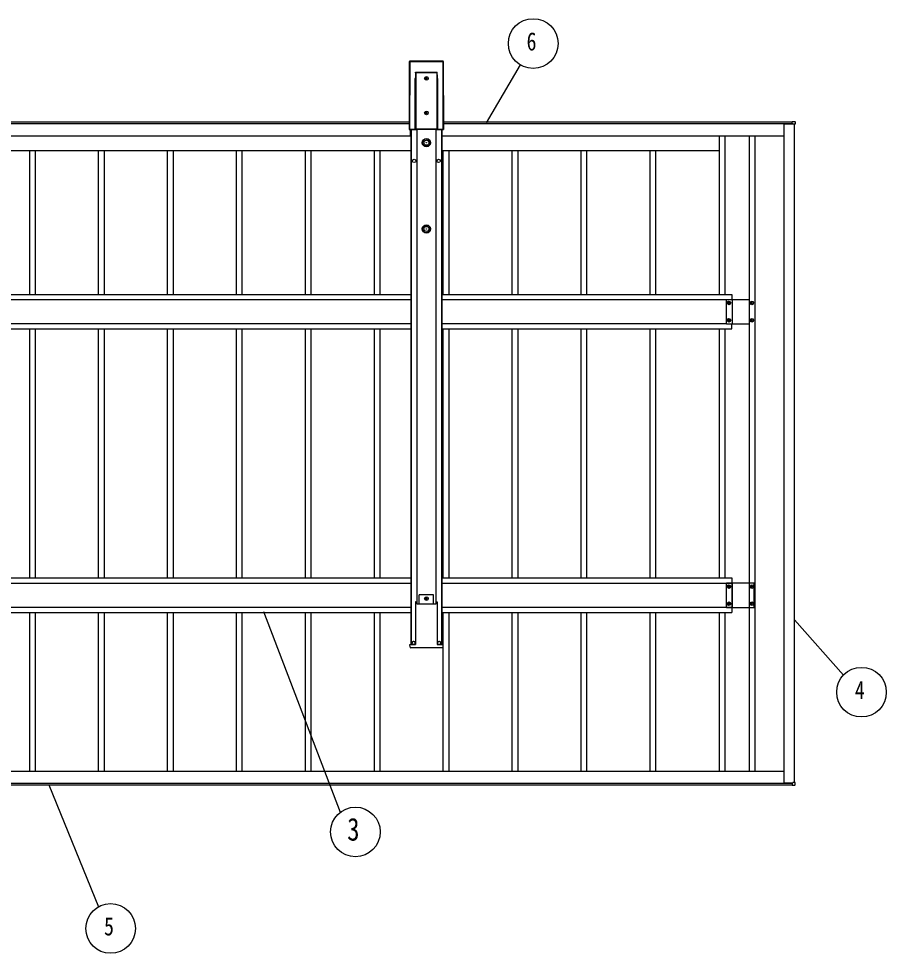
# Model space of a CAD drawing. Units: millimetres, scale not verified. Extents: x -10512 to 10512, y -7425 to 7425.
# Drawn here: x -1253 to 1264, y -486 to 2224 of the extents above; entities that cross this region are included whole.
import ezdxf
from ezdxf.enums import TextEntityAlignment as Align

# ---------------------------------------------------------------- set-up
doc = ezdxf.new("R2010")
doc.units = ezdxf.units.MM
doc.header["$LTSCALE"] = 30
doc.layers.add('0-5_YKK_A1', color=4, linetype='Continuous')
doc.layers.add('0-6_YKK_D', color=6, linetype='Continuous')
doc.styles.add('ＭＳ ゴシック', font='')
doc.styles.get('ＭＳ ゴシック').set_extended_font_data('MS Gothic')

msp = doc.modelspace()

# ---------------------------------------------------------------- linework, layer by layer
at = {"layer": '0-5_YKK_A1'}
for p, q in [((-119.75, 2099.94), (-120.39, 1902.8)), ((-119.9, 1903.28), (-119.28, 2099.46)), ((-119.28, 2099.46), (-119.75, 2099.94)), ((-119.75, 2099.94), (-119.75, 2099.94)), ((-118.78, 2099.44), (-119.4, 1903.25)), ((-21.75, 2100.44), (-119.25, 2100.44)), ((-119.25, 2100.44), (-118.78, 2099.96)), ((-21.75, 2100.44), (-119.25, 2100.44)), ((-119.25, 2100.44), (-119.25, 2100.44)), ((-118.78, 2099.96), (-22.22, 2099.96)), ((-118.78, 2099.96), (-118.78, 2099.44)), ((-22.22, 2099.44), (-118.78, 2099.44)), ((-22.22, 2099.96), (-21.75, 2100.44)), ((-22.22, 2099.96), (-22.22, 2099.44)), ((-21.6, 1903.25), (-22.22, 2099.44)), ((-21.75, 2100.44), (-21.75, 2100.44)), ((-21.25, 2099.94), (-21.72, 2099.46)), ((-21.72, 2099.46), (-21.1, 1903.28)), ((-20.61, 1902.8), (-21.25, 2099.94)), ((-20.61, 1902.8), (-21.25, 2099.94)), ((-21.25, 2099.94), (-21.25, 2099.94)), ((-101.56, 2069.36), (-39.44, 2069.36)), ((-39.44, 2066.74), (-101.56, 2066.74)), ((-101.56, 2066.74), (-101.56, 1903.81)), ((-39.44, 1903.81), (-39.44, 2066.74)), ((-103.03, 1903.36), (-102.56, 2050.15)), ((-102.06, 2050.12), (-102.53, 1903.34)), ((-102.06, 1903.81), (-102.06, 2050.12)), ((-70.02, 2052.21), (-70.02, 2053.17)), ((-38.94, 2050.12), (-38.94, 1903.81)), ((-38.47, 1903.34), (-38.94, 2050.12)), ((-38.44, 2050.15), (-37.97, 1903.36)), ((-70.02, 1952.21), (-70.02, 1953.17)), ((-2894.68, 1924.62), (-120.32, 1924.62)), ((-20.68, 1924.62), (991, 1924.62)), ((991, 1926.13), (998.53, 1925.67)), ((991, 1925.63), (991, 1926.13)), ((991, 1919.73), (991, 1925.63)), ((-2894.67, 1919.62), (-120.33, 1919.62)), ((-2894.67, 1919.6), (-120.33, 1919.6)), ((-120.39, 1902.8), (-120.39, 1902.8)), ((-119.4, 1902.78), (-119.89, 1902.3)), ((-119.89, 1902.3), (-99.13, 1902.3)), ((-119.89, 1902.3), (-99.13, 1902.3)), ((-119.89, 1902.3), (-119.89, 1902.3)), ((-119.4, 1903.25), (-103.02, 1903.25)), ((-119.4, 1903.25), (-119.4, 1902.78)), ((-102.09, 1902.78), (-119.4, 1902.78)), ((-116.5, 1884.62), (-116.5, 1902.3)), ((-116.5, 1899.62), (-115.5, 1899.62)), ((-115.5, 1902.3), (-115.5, 409.19)), ((-114.3, 1902.3), (-114.3, 409.19)), ((-102.53, 1903.34), (-102.06, 1903.81)), ((-101.56, 1903.31), (-102.09, 1902.78)), ((-101.56, 1903.81), (-39.44, 1903.81)), ((-101.56, 1903.81), (-101.56, 1903.31)), ((-39.44, 1903.31), (-101.56, 1903.31)), ((-99.13, 1902.3), (-98.88, 1903.19)), ((-98.88, 1903.19), (-42, 1903.19)), ((-98, 1903.19), (-98, 527.36)), ((-43, 1903.19), (-43, 527.36)), ((-42, 1903.19), (-41.75, 1902.3)), ((-41.75, 1902.3), (-21.11, 1902.3)), ((-41.75, 1902.3), (-21.11, 1902.3)), ((-39.44, 1903.81), (-39.44, 1903.31)), ((-38.91, 1902.78), (-39.44, 1903.31)), ((-38.94, 1903.81), (-38.47, 1903.34)), ((-21.6, 1902.78), (-38.91, 1902.78)), ((-37.98, 1903.25), (-21.6, 1903.25)), ((-26.7, 1902.3), (-26.7, 409.19)), ((-25.5, 1902.3), (-25.5, 409.19)), ((-25.5, 1899.62), (-24.5, 1899.62)), ((-24.5, 1884.62), (-24.5, 1902.3)), ((-21.6, 1902.78), (-21.6, 1903.25)), ((-21.11, 1902.3), (-21.6, 1902.78)), ((-21.11, 1902.3), (-21.11, 1902.3)), ((-21.1, 1903.28), (-20.61, 1902.8)), ((-20.67, 1919.62), (991, 1919.62)), ((-20.67, 1919.6), (989, 1919.6)), ((-20.61, 1902.8), (-20.61, 1902.8)), ((967.5, 7.71), (967.5, 1919.12)), ((967.5, 1919.12), (992.5, 1919.12)), ((989, 1919.6), (989, 1919.12)), ((992, 1919.12), (992, 1919.43)), ((992.5, 1917.93), (992.5, 1919.13)), ((992.82, 1917.93), (992.5, 1917.93)), ((998.53, 1917.93), (992.82, 1917.93)), ((997.5, 8.9), (997.5, 1917.93)), ((-2898.5, 1884.62), (-116.5, 1884.62)), ((-24.5, 1884.62), (967.5, 1884.62)), ((778.5, 1884.62), (778.5, 1424.62)), ((795.5, 1884.62), (795.5, 1424.62)), ((866.5, 1884.62), (866.5, 42.21)), ((882.5, 1884.62), (882.5, 42.21)), ((-1421.5, 1841.62), (-1206.4, 1841.62)), ((-1221.5, 1424.62), (-1221.5, 1841.62)), ((-1221.5, 1841.62), (-1006.4, 1841.62)), ((-1204.5, 1424.62), (-1204.5, 1841.62)), ((-1021.5, 1424.62), (-1021.5, 1841.62)), ((-1021.5, 1841.62), (-806.4, 1841.62)), ((-1004.5, 1424.62), (-1004.5, 1841.62)), ((-821.5, 1424.62), (-821.5, 1841.62)), ((-821.5, 1841.62), (-606.4, 1841.62)), ((-804.5, 1424.62), (-804.5, 1841.62)), ((-621.5, 1424.62), (-621.5, 1841.62)), ((-621.5, 1841.62), (-406.4, 1841.62)), ((-604.5, 1424.62), (-604.5, 1841.62)), ((-421.5, 1424.62), (-421.5, 1841.62)), ((-421.5, 1841.62), (-206.4, 1841.62)), ((-404.5, 1424.62), (-404.5, 1841.62)), ((-221.5, 1424.62), (-221.5, 1841.62)), ((-221.5, 1841.62), (-115.5, 1841.62)), ((-204.5, 1424.62), (-204.5, 1841.62)), ((-25.5, 1841.62), (-6.4, 1841.62)), ((-21.5, 1424.62), (-21.5, 1841.62)), ((-21.5, 1841.62), (193.6, 1841.62)), ((-4.5, 1424.62), (-4.5, 1841.62)), ((178.5, 1424.62), (178.5, 1841.62)), ((178.5, 1841.62), (393.6, 1841.62)), ((195.5, 1424.62), (195.5, 1841.62)), ((378.5, 1424.62), (378.5, 1841.62)), ((378.5, 1841.62), (593.6, 1841.62)), ((395.5, 1424.62), (395.5, 1841.62)), ((578.5, 1424.62), (578.5, 1841.62)), ((578.5, 1841.62), (778.5, 1841.62)), ((595.5, 1424.62), (595.5, 1841.62)), ((-2899.5, 1424.62), (-115.5, 1424.62)), ((-2899.5, 1409.62), (-115.5, 1409.62)), ((-25.5, 1409.62), (800.5, 1409.62)), ((800.5, 1339.12), (800.5, 1410.12)), ((800.5, 1410.12), (866.5, 1410.12)), ((818, 1339.12), (818, 1410.12)), ((807.02, 1401.06), (807.02, 1402.02)), ((873.02, 1401.06), (873.02, 1402.02)), ((-2899.5, 1339.62), (-115.5, 1339.62)), ((-25.5, 1339.62), (800.5, 1339.62)), ((800.5, 1339.12), (866.5, 1339.12)), ((807.02, 1351.06), (807.02, 1352.02)), ((815.5, 1324.62), (815.5, 1339.12)), ((873.02, 1351.06), (873.02, 1352.02)), ((-2899.5, 1324.62), (-115.5, 1324.62)), ((-1221.5, 602.21), (-1221.5, 1324.62)), ((-1204.5, 602.21), (-1204.5, 1324.62)), ((-1021.5, 602.21), (-1021.5, 1324.62)), ((-1004.5, 602.21), (-1004.5, 1324.62)), ((-821.5, 602.21), (-821.5, 1324.62)), ((-804.5, 602.21), (-804.5, 1324.62)), ((-621.5, 602.21), (-621.5, 1324.62)), ((-604.5, 602.21), (-604.5, 1324.62)), ((-421.5, 602.21), (-421.5, 1324.62)), ((-404.5, 602.21), (-404.5, 1324.62)), ((-221.5, 602.21), (-221.5, 1324.62)), ((-204.5, 602.21), (-204.5, 1324.62)), ((-25.5, 1324.62), (815.5, 1324.62)), ((-21.5, 602.21), (-21.5, 1324.62)), ((-4.5, 602.21), (-4.5, 1324.62)), ((178.5, 602.21), (178.5, 1324.62)), ((195.5, 602.21), (195.5, 1324.62)), ((378.5, 602.21), (378.5, 1324.62)), ((395.5, 602.21), (395.5, 1324.62)), ((578.5, 602.21), (578.5, 1324.62)), ((595.5, 602.21), (595.5, 1324.62)), ((778.5, 1324.62), (778.5, 602.21)), ((795.5, 1324.62), (795.5, 602.21)), ((-2899.5, 602.21), (-115.5, 602.21)), ((-2899.5, 587.21), (-115.5, 587.21)), ((-25.5, 587.21), (815.5, 587.21)), ((800.5, 516.71), (800.5, 587.71)), ((800.5, 587.71), (880.5, 587.71)), ((807.02, 578.65), (807.02, 579.61)), ((818, 516.71), (818, 587.71)), ((873.02, 578.65), (873.02, 579.61)), ((880.5, 516.71), (880.5, 587.71)), ((-50, 553.19), (-91, 553.19)), ((-91, 527.36), (-91, 553.19)), ((-70.02, 543.63), (-70.02, 544.59)), ((-50, 527.36), (-50, 553.19)), ((-2899.5, 517.21), (-115.5, 517.21)), ((-101.75, 532.54), (-101.75, 409.33)), ((-101.39, 532.69), (-101.74, 532.69)), ((-101.39, 532.69), (-100.89, 532.69)), ((-100.89, 532.69), (-98.85, 532.69)), ((-98.54, 527.36), (-98.85, 532.69)), ((-42.15, 532.69), (-40.11, 532.69)), ((-40.11, 532.69), (-39.61, 532.69)), ((-39.61, 532.69), (-39.26, 532.69)), ((-39.25, 532.54), (-39.25, 409.33)), ((-25.5, 517.21), (815.5, 517.21)), ((800.5, 516.71), (880.5, 516.71)), ((807.02, 528.65), (807.02, 529.61)), ((873.02, 528.65), (873.02, 529.61)), ((-2899.5, 502.21), (-115.5, 502.21)), ((-1221.5, 42.21), (-1221.5, 502.21)), ((-1204.5, 42.21), (-1204.5, 502.21)), ((-1021.5, 42.21), (-1021.5, 502.21)), ((-1004.5, 42.21), (-1004.5, 502.21)), ((-821.5, 42.21), (-821.5, 502.21)), ((-804.5, 42.21), (-804.5, 502.21)), ((-621.5, 42.21), (-621.5, 502.21)), ((-604.5, 42.21), (-604.5, 502.21)), ((-421.5, 42.21), (-421.5, 502.21)), ((-404.5, 42.21), (-404.5, 502.21)), ((-221.5, 42.21), (-221.5, 502.21)), ((-204.5, 42.21), (-204.5, 502.21)), ((-25.5, 502.21), (815.5, 502.21)), ((-21.5, 42.21), (-21.5, 502.21)), ((-4.5, 42.21), (-4.5, 502.21)), ((178.5, 42.21), (178.5, 502.21)), ((195.5, 42.21), (195.5, 502.21)), ((378.5, 42.21), (378.5, 502.21)), ((395.5, 42.21), (395.5, 502.21)), ((578.5, 42.21), (578.5, 502.21)), ((595.5, 42.21), (595.5, 502.21)), ((778.5, 502.21), (778.5, 42.21)), ((795.5, 502.21), (795.5, 42.21)), ((-117.87, 409.19), (-102.86, 409.19)), ((-112, 409.19), (-112, 413.19)), ((-103, 409.19), (-103, 413.19)), ((-102.86, 409.19), (-101.86, 409.19)), ((-101.76, 409.19), (-101.86, 409.19)), ((-39.24, 409.19), (-39.14, 409.19)), ((-39.14, 409.19), (-38.14, 409.19)), ((-38.14, 409.19), (-23.13, 409.19)), ((-38, 409.19), (-38, 413.19)), ((-29, 409.19), (-29, 413.19)), ((-23.13, 409.19), (-22.63, 409.19)), ((-22.63, 409.19), (-23.1, 401.57)), ((-102.33, 399.69), (-115.91, 399.69)), ((-100.84, 399.69), (-102.33, 399.69)), ((-100.46, 399.69), (-100.84, 399.69)), ((-40.54, 399.69), (-100.46, 399.69)), ((-40.16, 399.69), (-40.54, 399.69)), ((-38.67, 399.69), (-40.16, 399.69)), ((-25.09, 399.69), (-38.67, 399.69)), ((-4007, 42.21), (967.5, 42.21)), ((-4006, 7.21), (991, 7.21)), ((-4006, 2.21), (991, 2.21)), ((967.5, 7.71), (992.5, 7.71)), ((991, 7.1), (991, 1.2)), ((991, 1.2), (991, 0.7)), ((991, 0.7), (998.53, 1.16)), ((991.3, 7.71), (991.3, 7.4)), ((992, 7.71), (992, 7.4)), ((992.5, 8.9), (992.5, 7.7)), ((992.5, 8.9), (992.5, 7.7)), ((992.82, 8.9), (992.5, 8.9)), ((998.53, 8.9), (992.82, 8.9))]:
    msp.add_line(p, q, dxfattribs=at)
for points in [[(-119.75, 2099.94), (-120.39, 1902.8), (-119.9, 1903.28)], [(-101.92, 2066.77), (-101.64, 2068.74), (-101.56, 2069.31), (-101.56, 2069.36)], [(-101.56, 2066.74), (-101.58, 2066.74), (-101.61, 2066.74), (-101.63, 2066.74), (-101.65, 2066.74), (-101.68, 2066.74), (-101.7, 2066.74), (-101.72, 2066.74), (-101.74, 2066.74)], [(-39.26, 2066.74), (-39.4, 2068.74), (-39.44, 2069.31), (-39.44, 2069.36)], [(-39.44, 2066.74), (-39.42, 2066.74), (-39.39, 2066.74), (-39.37, 2066.74), (-39.35, 2066.74), (-39.32, 2066.74), (-39.3, 2066.74), (-39.28, 2066.74), (-39.26, 2066.74)], [(-71.94, 2051.25), (-72.9, 2051.25), (-72.9, 2050.29), (-71.94, 2050.29)], [(-70.02, 2053.17), (-70.98, 2053.17), (-70.98, 2052.21)], [(-70.98, 2049.33), (-70.98, 2048.37), (-70.02, 2048.37), (-70.02, 2049.33)], [(-69.06, 2050.29), (-68.1, 2050.29), (-68.1, 2051.25), (-69.06, 2051.25)], [(-70.02, 1953.17), (-70.98, 1953.17), (-70.98, 1952.21)], [(-71.94, 1951.25), (-72.9, 1951.25), (-72.9, 1950.29), (-71.94, 1950.29)], [(-70.98, 1949.33), (-70.98, 1948.37), (-70.02, 1948.37), (-70.02, 1949.33)], [(-69.06, 1950.29), (-68.1, 1950.29), (-68.1, 1951.25), (-69.06, 1951.25)], [(999, 1925.17), (999, 1917.93), (998.53, 1917.93)], [(-101.56, 1903.81), (-101.65, 1903.81), (-101.74, 1903.81), (-101.83, 1903.81), (-101.9, 1903.81), (-101.97, 1903.81), (-102.01, 1903.81), (-102.04, 1903.81), (-102.06, 1903.81)], [(-39.44, 1903.81), (-39.35, 1903.81), (-39.26, 1903.81), (-39.17, 1903.81), (-39.1, 1903.81), (-39.03, 1903.81), (-38.99, 1903.81), (-38.96, 1903.81), (-38.94, 1903.81)], [(992.2, 1919.43), (991, 1919.43), (991, 1919.73)], [(-25.5, 1424.62), (815.5, 1424.62), (815.5, 1410.12)], [(806.06, 1399.14), (805.1, 1399.14), (805.1, 1400.1), (806.06, 1400.1)], [(807.02, 1402.02), (807.98, 1402.02), (807.98, 1401.06)], [(807.98, 1398.18), (807.98, 1397.22), (807.02, 1397.22), (807.02, 1398.18)], [(808.94, 1400.1), (809.9, 1400.1), (809.9, 1399.14), (808.94, 1399.14)], [(872.06, 1399.14), (871.1, 1399.14), (871.1, 1400.1), (872.06, 1400.1)], [(873.02, 1402.02), (873.98, 1402.02), (873.98, 1401.06)], [(873.98, 1398.18), (873.98, 1397.22), (873.02, 1397.22), (873.02, 1398.18)], [(874.94, 1400.1), (875.9, 1400.1), (875.9, 1399.14), (874.94, 1399.14)], [(806.06, 1349.14), (805.1, 1349.14), (805.1, 1350.1), (806.06, 1350.1)], [(807.02, 1352.02), (807.98, 1352.02), (807.98, 1351.06)], [(807.98, 1348.18), (807.98, 1347.22), (807.02, 1347.22), (807.02, 1348.18)], [(808.94, 1350.1), (809.9, 1350.1), (809.9, 1349.14), (808.94, 1349.14)], [(872.06, 1349.14), (871.1, 1349.14), (871.1, 1350.1), (872.06, 1350.1)], [(873.02, 1352.02), (873.98, 1352.02), (873.98, 1351.06)], [(873.98, 1348.18), (873.98, 1347.22), (873.02, 1347.22), (873.02, 1348.18)], [(874.94, 1350.1), (875.9, 1350.1), (875.9, 1349.14), (874.94, 1349.14)], [(-25.5, 602.21), (815.5, 602.21), (815.5, 502.21)], [(806.06, 576.73), (805.1, 576.73), (805.1, 577.69), (806.06, 577.69)], [(807.02, 579.61), (807.98, 579.61), (807.98, 578.65)], [(807.98, 575.77), (807.98, 574.81), (807.02, 574.81), (807.02, 575.77)], [(808.94, 577.69), (809.9, 577.69), (809.9, 576.73), (808.94, 576.73)], [(872.06, 576.73), (871.1, 576.73), (871.1, 577.69), (872.06, 577.69)], [(873.02, 579.61), (873.98, 579.61), (873.98, 578.65)], [(873.98, 575.77), (873.98, 574.81), (873.02, 574.81), (873.02, 575.77)], [(874.94, 577.69), (875.9, 577.69), (875.9, 576.73), (874.94, 576.73)], [(-71.94, 542.67), (-72.9, 542.67), (-72.9, 541.71), (-71.94, 541.71)], [(-70.02, 544.59), (-70.98, 544.59), (-70.98, 543.63)], [(-69.06, 541.71), (-68.1, 541.71), (-68.1, 542.67), (-69.06, 542.67)], [(-98.54, 527.36), (-42.46, 527.36), (-42.15, 532.69)], [(-70.98, 540.75), (-70.98, 539.79), (-70.02, 539.79), (-70.02, 540.75)], [(806.06, 526.73), (805.1, 526.73), (805.1, 527.69), (806.06, 527.69)], [(807.02, 529.61), (807.98, 529.61), (807.98, 528.65)], [(807.98, 525.77), (807.98, 524.81), (807.02, 524.81), (807.02, 525.77)], [(808.94, 527.69), (809.9, 527.69), (809.9, 526.73), (808.94, 526.73)], [(872.06, 526.73), (871.1, 526.73), (871.1, 527.69), (872.06, 527.69)], [(873.02, 529.61), (873.98, 529.61), (873.98, 528.65)], [(873.98, 525.77), (873.98, 524.81), (873.02, 524.81), (873.02, 525.77)], [(874.94, 527.69), (875.9, 527.69), (875.9, 526.73), (874.94, 526.73)], [(-117.9, 401.57), (-118.37, 409.19), (-117.87, 409.19)], [(992.2, 7.4), (991, 7.4), (991, 7.1)], [(999, 1.66), (999, 8.9), (998.53, 8.9)]]:
    msp.add_lwpolyline(points, dxfattribs=at)
for centre, radius in [((-70.5, 2050.77), 5.3), ((-70.5, 1950.77), 5.3), ((-70.44, 1864.27), 12), ((-70.44, 1864.27), 10.88), ((-70.44, 1864.27), 7.48), ((-70.44, 1864.27), 0.5), ((-106, 1811.63), 5), ((-35, 1811.63), 5), ((-70.44, 1614.27), 12), ((-70.44, 1614.27), 10.88), ((-70.44, 1614.27), 7.48), ((-70.44, 1614.27), 0.5), ((807.5, 1399.62), 5.3), ((873.5, 1399.62), 5.3), ((807.5, 1349.62), 5.3), ((873.5, 1349.62), 5.3), ((807.5, 577.21), 5.3), ((873.5, 577.21), 5.3), ((-70.5, 542.19), 5.3), ((807.5, 527.21), 5.3), ((873.5, 527.21), 5.3), ((-107.5, 413.69), 5), ((-33.5, 413.69), 5)]:
    msp.add_circle(centre, radius, dxfattribs=at)
for centre, radius, start, end in [((-119.25, 2099.94), 0.5, 90, 179.81634), ((-119.25, 2099.94), 0.501, 90.24971, 179.75029), ((-118.77, 2099.46), 0.501, 90.24971, 179.75029), ((-118.88, 2102.19), 2.76, 261.80183, 272.1952), ((-22.23, 2099.46), 0.501, 0.24971, 89.75029), ((-22.12, 2102.19), 2.76, 267.8048, 278.19817), ((-21.75, 2099.94), 0.5, 0.18366, 90), ((-21.75, 2099.94), 0.501, 0.24971, 89.75029), ((-103.13, 2057.76), 9.09, 81.20266, 82.35702), ((339.82, 2036.77), 442.57, 175.77814, 176.1178), ((-338.18, 2025.77), 301.89, 7.80423, 8.30085), ((-37.87, 2057.76), 9.09, 97.64298, 98.79734), ((-102.45, 2047.39), 2.76, 81.80183, 92.1952), ((-71.94, 2052.21), 0.96, 270, 0), ((-71.94, 2049.33), 0.96, 0, 90), ((-69.06, 2052.21), 0.96, 180, 270), ((-69.06, 2049.33), 0.96, 90, 180), ((-38.55, 2047.39), 2.76, 87.8048, 98.19817), ((-71.94, 1952.21), 0.96, 270, 0), ((-69.06, 1952.21), 0.96, 180, 270), ((-71.94, 1949.33), 0.96, 0, 90), ((-69.06, 1949.33), 0.96, 90, 180), ((998.5, 1925.17), 0.5, 0, 86.5), ((-119.89, 1902.8), 0.5, 179.81634, 270), ((-119.88, 1902.8), 0.501, 180.24971, 269.75029), ((-119.51, 1906.01), 2.76, 261.80183, 272.1952), ((-119.4, 1903.28), 0.501, 180.24971, 269.75029), ((-102.92, 1900.61), 2.76, 81.80183, 92.1952), ((-102.62, 1900.49), 2.79, 88.18282, 98.39155), ((-101.56, 1903.81), 0.501, 180.24971, 269.75029), ((-39.44, 1903.81), 0.501, 270.24971, 359.75029), ((-38.08, 1900.61), 2.76, 87.8048, 98.19817), ((-38.38, 1900.49), 2.79, 81.60845, 91.81718), ((-21.49, 1906.01), 2.76, 267.8048, 278.19817), ((-21.6, 1903.28), 0.501, 270.24971, 359.75029), ((-21.12, 1902.8), 0.501, 270.24971, 359.75029), ((-21.11, 1902.8), 0.5, 270, 0.18366), ((992.2, 1919.13), 0.3, 0, 90), ((806.06, 1401.06), 0.96, 270, 0), ((806.06, 1398.18), 0.96, 0, 90), ((808.94, 1401.06), 0.96, 180, 270), ((808.94, 1398.18), 0.96, 90, 180), ((872.06, 1401.06), 0.96, 270, 0), ((872.06, 1398.18), 0.96, 0, 90), ((874.94, 1401.06), 0.96, 180, 270), ((874.94, 1398.18), 0.96, 90, 180), ((806.06, 1351.06), 0.96, 270, 0), ((806.06, 1348.18), 0.96, 0, 90), ((808.94, 1351.06), 0.96, 180, 270), ((808.94, 1348.18), 0.96, 90, 180), ((872.06, 1351.06), 0.96, 270, 0), ((872.06, 1348.18), 0.96, 0, 90), ((874.94, 1351.06), 0.96, 180, 270), ((874.94, 1348.18), 0.96, 90, 180), ((806.06, 578.65), 0.96, 270, 0), ((806.06, 575.77), 0.96, 0, 90), ((808.94, 578.65), 0.96, 180, 270), ((808.94, 575.77), 0.96, 90, 180), ((872.06, 578.65), 0.96, 270, 0), ((872.06, 575.77), 0.96, 0, 90), ((874.94, 578.65), 0.96, 180, 270), ((874.94, 575.77), 0.96, 90, 180), ((-71.94, 543.63), 0.96, 270, 0), ((-69.06, 543.63), 0.96, 180, 270), ((-71.94, 540.75), 0.96, 0, 90), ((-69.06, 540.75), 0.96, 90, 180), ((806.06, 528.65), 0.96, 270, 0), ((806.06, 525.77), 0.96, 0, 90), ((808.94, 528.65), 0.96, 180, 270), ((808.94, 525.77), 0.96, 90, 180), ((872.06, 528.65), 0.96, 270, 0), ((872.06, 525.77), 0.96, 0, 90), ((874.94, 528.65), 0.96, 180, 270), ((874.94, 525.77), 0.96, 90, 180), ((-107.5, 413.19), 4.5, 90, 180), ((-107.5, 413.19), 4.5, 0, 90), ((-33.5, 413.19), 4.5, 90, 180), ((-33.5, 413.19), 4.5, 0, 90), ((-115.91, 401.69), 2, 183.5, 270), ((-25.09, 401.69), 2, 270, 356.5), ((992.2, 7.7), 0.3, 270, 0), ((998.5, 1.66), 0.5, 273.5, 0)]:
    msp.add_arc(centre, radius, start, end, dxfattribs=at)
for centre, major_axis, ratio, start_param, end_param in [((-101.56, 2048.98), (0, -19.08), 0.052413, 3.5123474, 4.6513024), ((-101.56, 2048.96), (0, -19.08), 0.026207, 3.5123474, 4.6513024), ((-98.47, 2066.74), (0, -50), 0.061774, 4.6600291, 4.7123946), ((-42.53, 2066.74), (0, -50), 0.061774, 1.5707907, 1.6231562), ((-39.44, 2048.96), (0, -19.08), 0.026207, 1.6318829, 2.7708379), ((-39.44, 2048.98), (0, -19.08), 0.052413, 1.6318829, 2.7708379), ((-102.03, 1903.37), (-0.543, -0.848), 0.992387, 5.2824884, 5.3922079), ((-102.09, 1903.28), (0.941, -0.042), 0.529688, 3.2789358, 4.7362857), ((-102.03, 1903.34), (-0.293, -0.417), 0.981557, 5.3232786, 5.4329981), ((-102.09, 1903.28), (0.185, -0.478), 0.839234, 4.3937254, 5.8510754), ((-38.91, 1903.28), (-0.185, -0.478), 0.839234, 0.4321099, 1.8894599), ((-38.91, 1903.28), (0.941, 0.042), 0.529688, 4.6884922, 6.1458421), ((-38.97, 1903.34), (0.293, -0.417), 0.981557, 0.8501872, 0.9599067), ((-38.97, 1903.37), (0.543, -0.848), 0.992387, 0.8909775, 1.0006969), ((-101.71, 532.19), (0.031, -0.5), 0.061627, 3.1377656, 3.9231638), ((-39.29, 532.19), (-0.031, -0.5), 0.061627, 2.3600215, 3.1454197), ((-101.79, 409.69), (0.031, -0.5), 0.061627, 6.2793582, 7.0647564), ((-39.21, 409.69), (-0.031, -0.5), 0.061627, 5.5016142, 6.2870124)]:
    msp.add_ellipse(centre, major_axis=major_axis, ratio=ratio, start_param=start_param, end_param=end_param, dxfattribs=at)
at = {"layer": '0-6_YKK_D'}
for p, q in [((104.16, 1922.36), (202.86, 2089.98)), ((-542.96, 504.39), (-320.24, -77.48)), ((997.5, 480.9), (1139.6, 320.29)), ((-1165.54, 2.21), (-1021.66, -351.64))]:
    msp.add_line(p, q, dxfattribs=at)
for centre in [(239.39, 2152.03), (1191.94, 270.85), (-276.32, -134.53), (-986.55, -414.5)]:
    msp.add_circle(centre, 72, dxfattribs=at)

# ---------------------------------------------------------------- texts
at = {"layer": '0-6_YKK_D', "style": 'ＭＳ ゴシック', "width": 0.8}
for s, height, p in [('6', 52.79, (220.19, 2116.03)), ('4', 52.79, (1172.74, 234.85)), ('3', 65.98, (-300.32, -179.53)), ('5', 52.79, (-1005.75, -450.5))]:
    msp.add_text(s, height=height, dxfattribs=at).set_placement(p, align=Align.BOTTOM_LEFT)

doc.saveas('drawing.dxf')
